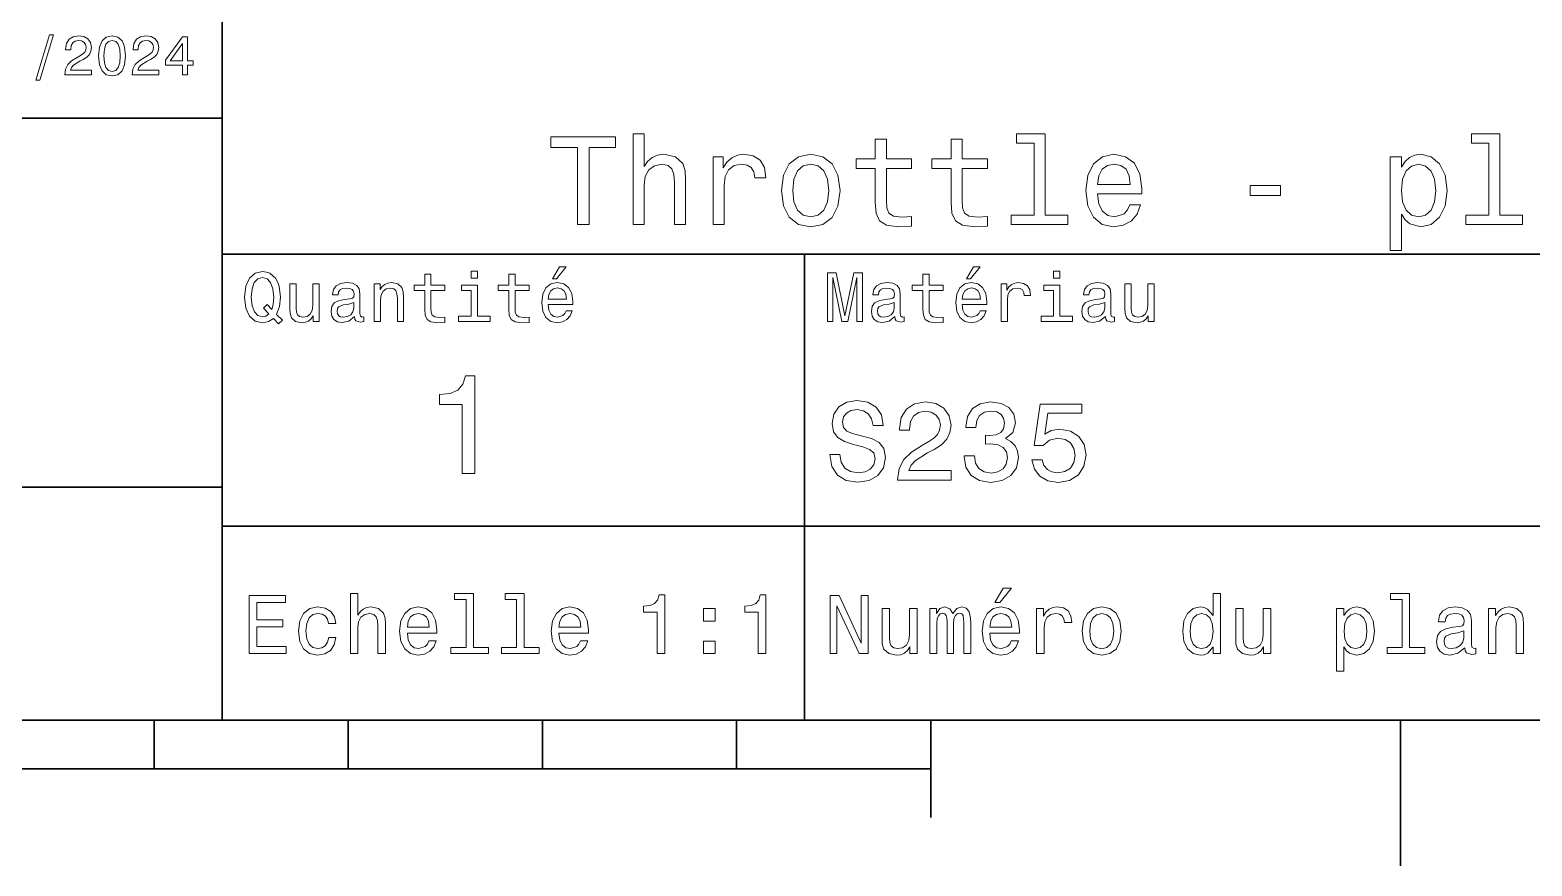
# Model space of a CAD drawing. Extents: x 0 to 297, y 0 to 210.
# Drawn here: x 152.1 to 229.5, y 2.5 to 45.5 of the extents above; entities that cross this region are included whole.
import ezdxf

# ---------------------------------------------------------------- set-up
doc = ezdxf.new("R2010")
doc.units = 0

msp = doc.modelspace()

# ---------------------------------------------------------------- linework, layer by layer
at = {"color": 7, "lineweight": 35}
for p, q in [((162, 10), (162, 70)), ((97, 41), (162, 41)), ((162, 34), (287, 34)), ((97, 22), (162, 22)), ((162, 20), (287, 20)), ((10, 10), (287, 10)), ((97, 10), (287, 10)), ((98.5, 7.5), (198.5, 7.5))]:
    msp.add_line(p, q, dxfattribs=at)
at = {"color": 7, "lineweight": 35, "ltscale": 0.35}
msp.add_line((192, 20), (192, 34), dxfattribs=at)
at = {"color": 7, "lineweight": 35, "ltscale": 0.25}
msp.add_line((192, 10), (192, 20), dxfattribs=at)
at = {"color": 7, "lineweight": 35, "ltscale": 0.0625}
for p, q in [((158.5, 10), (158.5, 7.5)), ((168.5, 10), (168.5, 7.5)), ((178.5, 10), (178.5, 7.5)), ((188.5, 10), (188.5, 7.5))]:
    msp.add_line(p, q, dxfattribs=at)
at = {"color": 7, "lineweight": 35, "ltscale": 0.125}
msp.add_line((198.5, 10), (198.5, 5), dxfattribs=at)
at = {"color": 7, "lineweight": 35, "ltscale": 0.1875}
msp.add_line((222.699997, 10), (222.699997, 2.5), dxfattribs=at)
at = {"color": 7, "lineweight": 13}
for points in [[(152.417877, 42.956772), (152.616714, 42.956772), (153.314133, 45.279541), (153.112396, 45.279541)], [(153.899139, 43.224785), (155.273773, 43.224785), (155.273773, 43.472622), (154.187317, 43.472622), (154.247849, 43.60807), (154.351593, 43.720463), (154.671478, 43.925072), (154.841507, 44.011528), (155.031708, 44.135448), (155.167145, 44.279541), (155.244965, 44.44957), (155.273773, 44.642651), (155.224792, 44.884727), (155.08934, 45.074928), (154.881851, 45.195965), (154.613831, 45.239193), (154.337173, 45.190201), (154.126801, 45.054756), (153.991364, 44.838619), (153.945251, 44.553314), (153.945251, 44.51297), (154.207504, 44.51297), (154.207504, 44.536022), (154.233429, 44.731991), (154.311249, 44.876083), (154.435165, 44.9683), (154.599426, 45), (154.766571, 44.971184), (154.890488, 44.899136), (154.971191, 44.786743), (155, 44.645535), (154.979828, 44.51297), (154.925079, 44.400578), (154.832855, 44.302593), (154.706055, 44.216141), (154.536026, 44.12392), (154.253601, 43.945248), (154.054764, 43.755043), (153.9366, 43.524498), (153.899139, 43.233429)], [(155.642654, 44.201729), (155.685883, 43.749279), (155.821335, 43.426514), (156.037476, 43.230549), (156.337173, 43.167149), (156.634003, 43.230549), (156.850143, 43.426514), (156.982712, 43.749279), (157.028824, 44.201729), (156.982712, 44.651299), (156.927963, 44.829971), (156.850143, 44.976948), (156.634003, 45.172913), (156.337173, 45.239193), (156.037476, 45.172913), (155.821335, 44.974064), (155.685883, 44.651299)], [(155.919312, 44.201729), (155.942368, 44.550434), (156.01442, 44.801155), (156.144104, 44.948128), (156.337173, 45), (156.527374, 44.948128), (156.657059, 44.801155), (156.729111, 44.550434), (156.752167, 44.201729), (156.729111, 43.850143), (156.657059, 43.599426), (156.527374, 43.45245), (156.337173, 43.403458), (156.144104, 43.45245), (156.01442, 43.599426), (155.942368, 43.850143)], [(157.368881, 43.224785), (158.743515, 43.224785), (158.743515, 43.472622), (157.657059, 43.472622), (157.71759, 43.60807), (157.821335, 43.720463), (158.14122, 43.925072), (158.311249, 44.011528), (158.50145, 44.135448), (158.636887, 44.279541), (158.714706, 44.44957), (158.743515, 44.642651), (158.694534, 44.884727), (158.559082, 45.074928), (158.351593, 45.195965), (158.083572, 45.239193), (157.806915, 45.190201), (157.596542, 45.054756), (157.461105, 44.838619), (157.414993, 44.553314), (157.414993, 44.51297), (157.677231, 44.51297), (157.677231, 44.536022), (157.703171, 44.731991), (157.780991, 44.876083), (157.904907, 44.9683), (158.069168, 45), (158.236313, 44.971184), (158.360229, 44.899136), (158.440918, 44.786743), (158.469742, 44.645535), (158.44957, 44.51297), (158.394821, 44.400578), (158.302597, 44.302593), (158.175797, 44.216141), (158.005768, 44.12392), (157.723343, 43.945248), (157.524506, 43.755043), (157.406342, 43.524498), (157.368881, 43.233429)], [(159.965424, 43.224785), (160.224792, 43.224785), (160.224792, 43.720463), (160.510086, 43.720463), (160.510086, 43.951008), (160.224792, 43.951008), (160.224792, 45.181557), (159.96254, 45.181557), (159.086456, 43.974064), (159.086456, 43.720463), (159.965424, 43.720463)], [(159.328537, 43.951008), (159.965424, 44.847263), (159.965424, 43.951008)], [(180.311966, 35.530258), (180.908508, 35.530258), (180.908508, 39.485588), (182.270172, 39.485588), (182.270172, 40.030258), (178.943817, 40.030258), (178.943817, 39.485588), (180.311966, 39.485588)], [(183.171478, 35.530258), (183.742081, 35.530258), (183.742081, 37.540344), (183.800446, 38.000721), (183.98848, 38.337894), (184.280273, 38.545387), (184.669312, 38.623199), (184.98056, 38.558357), (185.175079, 38.383286), (185.272339, 38.091499), (185.304764, 37.70245), (185.304764, 35.530258), (185.875366, 35.530258), (185.875366, 37.819164), (185.849426, 38.279537), (185.732712, 38.662102), (185.350159, 39.012245), (184.753616, 39.135445), (184.429398, 39.090057), (184.150589, 38.966858), (183.91716, 38.772331), (183.742081, 38.506485), (183.742081, 40.185879), (183.171478, 40.185879)], [(195.646988, 38.409222), (195.646988, 36.664986), (195.685883, 36.100864), (195.867447, 35.711815), (196.23056, 35.484871), (196.846558, 35.407059), (197.520905, 35.43948), (197.520905, 35.932274), (197.028107, 35.893372), (196.580704, 35.945244), (196.34079, 36.107349), (196.237045, 36.379681), (196.21759, 36.762245), (196.21759, 38.409222), (197.520905, 38.409222), (197.520905, 38.895531), (196.21759, 38.895531), (196.21759, 39.913544), (195.646988, 39.913544), (195.646988, 38.895531), (194.661392, 38.895531), (194.661392, 38.409222)], [(199.550446, 38.409222), (199.550446, 36.664986), (199.58934, 36.100864), (199.770905, 35.711815), (200.134018, 35.484871), (200.75, 35.407059), (201.424362, 35.43948), (201.424362, 35.932274), (200.931564, 35.893372), (200.484161, 35.945244), (200.244247, 36.107349), (200.140503, 36.379681), (200.121048, 36.762245), (200.121048, 38.409222), (201.424362, 38.409222), (201.424362, 38.895531), (200.121048, 38.895531), (200.121048, 39.913544), (199.550446, 39.913544), (199.550446, 38.895531), (198.56485, 38.895531), (198.56485, 38.409222)], [(203.823486, 39.706051), (203.823486, 36.010086), (202.649857, 36.010086), (202.649857, 35.530258), (205.561249, 35.530258), (205.561249, 36.010086), (204.394104, 36.010086), (204.394104, 40.185879), (202.92868, 40.185879), (202.92868, 39.706051)], [(227.244232, 39.706051), (227.244232, 36.010086), (226.070618, 36.010086), (226.070618, 35.530258), (228.981995, 35.530258), (228.981995, 36.010086), (227.81485, 36.010086), (227.81485, 40.185879), (226.349426, 40.185879), (226.349426, 39.706051)], [(187.28891, 35.530258), (187.859512, 35.530258), (187.859512, 37.520893), (187.917877, 38.000721), (188.092941, 38.344379), (188.37825, 38.551872), (188.760818, 38.623199), (189.046112, 38.577808), (189.260101, 38.448124), (189.389771, 38.227665), (189.435165, 37.929394), (190.012253, 37.929394), (189.934448, 38.454609), (189.720474, 38.830692), (189.363846, 39.057636), (188.877533, 39.135445), (188.546844, 39.083572), (188.261536, 38.953888), (188.008652, 38.733429), (187.807648, 38.435158), (187.807648, 39.012245), (187.28891, 39.012245)], [(190.809799, 37.268009), (190.913544, 36.476944), (191.211823, 35.893372), (191.685165, 35.530258), (192.320618, 35.407059), (192.94957, 35.530258), (193.422913, 35.886887), (193.721191, 36.470459), (193.831421, 37.268009), (193.721191, 38.059078), (193.422913, 38.649136), (192.94957, 39.005764), (192.320618, 39.135445), (191.685165, 39.005764), (191.211823, 38.642651), (190.913544, 38.059078)], [(207.091507, 37.105907), (209.373932, 37.105907), (209.380402, 37.371758), (209.276672, 38.117435), (208.991364, 38.675072), (208.537476, 39.012245), (207.934448, 39.135445), (207.344391, 39.005764), (206.890503, 38.642651), (206.598709, 38.052593), (206.494965, 37.274494), (206.592224, 36.476944), (206.884018, 35.893372), (207.331421, 35.530258), (207.914993, 35.407059), (208.420761, 35.491352), (208.835739, 35.711815), (209.140503, 36.061958), (209.315567, 36.528816), (208.75145, 36.528816), (208.634735, 36.269451), (208.466141, 36.074928), (207.986313, 35.919308), (207.61673, 35.990631), (207.337906, 36.217579), (207.156342, 36.587173), (207.091507, 37.086452)], [(222.744232, 38.474064), (222.744232, 39.012245), (222.173645, 39.012245), (222.173645, 34.181557), (222.744232, 34.181557), (222.744232, 36.061958), (222.945251, 35.757202), (223.172195, 35.556194), (223.742798, 35.407059), (224.287476, 35.530258), (224.715424, 35.899857), (224.994232, 36.483429), (225.097992, 37.274494), (224.994232, 38.059078), (224.715424, 38.642651), (224.287476, 39.005764), (223.742798, 39.135445), (223.431564, 39.096542), (223.16571, 38.973343), (222.938766, 38.76585)], [(191.393372, 37.274494), (191.451736, 37.858067), (191.633286, 38.279537), (191.925079, 38.538902), (192.320618, 38.629681), (192.709656, 38.538902), (193.00145, 38.286022), (193.182999, 37.858067), (193.247849, 37.274494), (193.182999, 36.684437), (193.00145, 36.256481), (192.709656, 35.997116), (192.320618, 35.912823), (191.925079, 35.997116), (191.633286, 36.256481), (191.451736, 36.684437)], [(207.091507, 37.585735), (207.162827, 38.033138), (207.337906, 38.363831), (207.60376, 38.564842), (207.953903, 38.636166), (208.297562, 38.564842), (208.563416, 38.363831), (208.72551, 38.033138), (208.783875, 37.585735)], [(223.645538, 35.919308), (223.26297, 36.003601), (222.984161, 36.262966), (222.809082, 36.684437), (222.750732, 37.274494), (222.809082, 37.858067), (222.984161, 38.279537), (223.26297, 38.532421), (223.645538, 38.623199), (223.995682, 38.532421), (224.274506, 38.273052), (224.44957, 37.851585), (224.514404, 37.274494), (224.44957, 36.690922), (224.274506, 36.262966), (223.995682, 36.003601)], [(214.956787, 37.015129), (216.52594, 37.015129), (216.52594, 37.527378), (214.956787, 37.527378)], [(179.015854, 32.728386), (179.228394, 32.728386), (179.729111, 33.340778), (179.376083, 33.340778)], [(200.341492, 32.728386), (200.554031, 32.728386), (201.054749, 33.340778), (200.701736, 33.340778)], [(164.642654, 30.685879), (164.916428, 30.401297), (165.107346, 30.592218), (164.811966, 30.894812), (164.963257, 31.305475), (165.010086, 31.780979), (164.941635, 32.339336), (164.862396, 32.56628), (164.757919, 32.753601), (164.46254, 33.009365), (164.282425, 33.074207), (164.08429, 33.099422), (163.702454, 33.009365), (163.41066, 32.757202), (163.223343, 32.342937), (163.158508, 31.780979), (163.223343, 31.219019), (163.407059, 30.804754), (163.698853, 30.54899), (164.08429, 30.462536), (164.39769, 30.520172)], [(164.41571, 30.916426), (164.260803, 30.801151), (164.08429, 30.765129), (163.850143, 30.829971), (163.666428, 31.024494), (163.543945, 31.341497), (163.504318, 31.780979), (163.543945, 32.216858), (163.662827, 32.537464), (163.846542, 32.731987), (164.08429, 32.80043), (164.318451, 32.731987), (164.502167, 32.533859), (164.621033, 32.213257), (164.664261, 31.780979), (164.631851, 31.40634), (164.5634, 31.150576), (164.329254, 31.395533), (164.13472, 31.211815)], [(168.824921, 30.78314), (168.824921, 30.772333), (168.842941, 30.649855), (168.896973, 30.5634), (169.123917, 30.494957), (169.30043, 30.523775), (169.30043, 30.768732), (169.224777, 30.757925), (169.123917, 30.804754), (169.105911, 30.948847), (169.105911, 31.950287), (169.062683, 32.206051), (168.9366, 32.386166), (168.716858, 32.494236), (168.407059, 32.533859), (168.104462, 32.490635), (167.881119, 32.368156), (167.740631, 32.177231), (167.693802, 31.925072), (167.693802, 31.903458), (167.978394, 31.903458), (168.003601, 32.054756), (168.082855, 32.162823), (168.21254, 32.227665), (168.396255, 32.25288), (168.572769, 32.234871), (168.698853, 32.180836), (168.77449, 32.087173), (168.799713, 31.957493), (168.785309, 31.806194), (168.727661, 31.730547), (168.583572, 31.694523), (168.3134, 31.665705), (168.003601, 31.600864), (167.783859, 31.48559), (167.654175, 31.305475), (167.614548, 31.038904), (167.650574, 30.801151), (167.762253, 30.62464), (167.942368, 30.512968), (168.190918, 30.473343), (168.52594, 30.54899)], [(169.844376, 30.530979), (170.161377, 30.530979), (170.161377, 31.647694), (170.193802, 31.903458), (170.298279, 32.090778), (170.460373, 32.206051), (170.676514, 32.249279), (170.849426, 32.213257), (170.957489, 32.115993), (171.011536, 31.95389), (171.029541, 31.737751), (171.029541, 30.530979), (171.346542, 30.530979), (171.346542, 31.802593), (171.332138, 32.058357), (171.267288, 32.270893), (171.054749, 32.465416), (170.723343, 32.533859), (170.539627, 32.508644), (170.38472, 32.440201), (170.251434, 32.324928), (170.146973, 32.170029), (170.146973, 32.465416), (169.844376, 32.465416)], [(172.438034, 32.130402), (172.438034, 31.161383), (172.459656, 30.847982), (172.560516, 30.631844), (172.762253, 30.505762), (173.104462, 30.462536), (173.479111, 30.480547), (173.479111, 30.754322), (173.205338, 30.732708), (172.956772, 30.761526), (172.823486, 30.851583), (172.765854, 31.002882), (172.755035, 31.215418), (172.755035, 32.130402), (173.479111, 32.130402), (173.479111, 32.400574), (172.755035, 32.400574), (172.755035, 32.966137), (172.438034, 32.966137), (172.438034, 32.400574), (171.890488, 32.400574), (171.890488, 32.130402)], [(175.161377, 33.117435), (174.82637, 33.117435), (174.82637, 32.757202), (175.161377, 32.757202)], [(176.775223, 32.130402), (176.775223, 31.161383), (176.796829, 30.847982), (176.89769, 30.631844), (177.099426, 30.505762), (177.44165, 30.462536), (177.816284, 30.480547), (177.816284, 30.754322), (177.542511, 30.732708), (177.293945, 30.761526), (177.16066, 30.851583), (177.103027, 31.002882), (177.092224, 31.215418), (177.092224, 32.130402), (177.816284, 32.130402), (177.816284, 32.400574), (177.092224, 32.400574), (177.092224, 32.966137), (176.775223, 32.966137), (176.775223, 32.400574), (176.227661, 32.400574), (176.227661, 32.130402)], [(178.796112, 31.40634), (180.064117, 31.40634), (180.067719, 31.554033), (180.010086, 31.9683), (179.851593, 32.278099), (179.599426, 32.465416), (179.264404, 32.533859), (178.9366, 32.461815), (178.684433, 32.260086), (178.522339, 31.932276), (178.464691, 31.5), (178.518738, 31.056915), (178.680832, 30.732708), (178.929398, 30.530979), (179.253601, 30.462536), (179.534576, 30.509365), (179.765137, 30.631844), (179.934433, 30.826368), (180.031708, 31.085733), (179.718292, 31.085733), (179.653458, 30.941643), (179.559799, 30.833572), (179.293228, 30.747118), (179.087891, 30.786743), (178.932999, 30.912823), (178.832138, 31.118155), (178.796112, 31.395533)], [(193.183716, 30.530979), (193.46109, 30.530979), (193.46109, 32.80043), (193.929398, 30.530979), (194.239197, 30.530979), (194.703888, 32.80043), (194.703888, 30.530979), (194.984863, 30.530979), (194.984863, 33.030979), (194.545395, 33.030979), (194.08429, 30.826368), (193.626801, 33.030979), (193.183716, 33.030979)], [(196.656342, 30.78314), (196.656342, 30.772333), (196.674347, 30.649855), (196.728394, 30.5634), (196.955338, 30.494957), (197.131851, 30.523775), (197.131851, 30.768732), (197.056198, 30.757925), (196.955338, 30.804754), (196.937317, 30.948847), (196.937317, 31.950287), (196.894089, 32.206051), (196.768005, 32.386166), (196.548264, 32.494236), (196.23848, 32.533859), (195.935883, 32.490635), (195.71254, 32.368156), (195.572052, 32.177231), (195.525223, 31.925072), (195.525223, 31.903458), (195.809799, 31.903458), (195.835022, 32.054756), (195.914261, 32.162823), (196.043945, 32.227665), (196.227661, 32.25288), (196.404175, 32.234871), (196.530258, 32.180836), (196.605911, 32.087173), (196.631119, 31.957493), (196.616714, 31.806194), (196.559082, 31.730547), (196.414978, 31.694523), (196.144806, 31.665705), (195.835022, 31.600864), (195.61528, 31.48559), (195.485596, 31.305475), (195.445969, 31.038904), (195.481995, 30.801151), (195.593658, 30.62464), (195.773773, 30.512968), (196.022339, 30.473343), (196.357346, 30.54899)], [(198.100861, 32.130402), (198.100861, 31.161383), (198.122482, 30.847982), (198.223343, 30.631844), (198.425079, 30.505762), (198.767288, 30.462536), (199.141937, 30.480547), (199.141937, 30.754322), (198.868149, 30.732708), (198.619598, 30.761526), (198.486313, 30.851583), (198.42868, 31.002882), (198.417862, 31.215418), (198.417862, 32.130402), (199.141937, 32.130402), (199.141937, 32.400574), (198.417862, 32.400574), (198.417862, 32.966137), (198.100861, 32.966137), (198.100861, 32.400574), (197.553314, 32.400574), (197.553314, 32.130402)], [(200.121765, 31.40634), (201.389771, 31.40634), (201.393372, 31.554033), (201.335739, 31.9683), (201.177231, 32.278099), (200.925079, 32.465416), (200.590057, 32.533859), (200.262253, 32.461815), (200.010086, 32.260086), (199.847977, 31.932276), (199.790344, 31.5), (199.844376, 31.056915), (200.006485, 30.732708), (200.255051, 30.530979), (200.579254, 30.462536), (200.860229, 30.509365), (201.090775, 30.631844), (201.260086, 30.826368), (201.357346, 31.085733), (201.043945, 31.085733), (200.979111, 30.941643), (200.885452, 30.833572), (200.618881, 30.747118), (200.413544, 30.786743), (200.258652, 30.912823), (200.157776, 31.118155), (200.121765, 31.395533)], [(202.131851, 30.530979), (202.448853, 30.530979), (202.448853, 31.636887), (202.481262, 31.903458), (202.578537, 32.094379), (202.73703, 32.209652), (202.94957, 32.249279), (203.108063, 32.224064), (203.226944, 32.152016), (203.298996, 32.029537), (203.324203, 31.863832), (203.644806, 31.863832), (203.601593, 32.155621), (203.482712, 32.364552), (203.284576, 32.490635), (203.014404, 32.533859), (202.830688, 32.505043), (202.672195, 32.432995), (202.531708, 32.310516), (202.420029, 32.144814), (202.420029, 32.465416), (202.131851, 32.465416)], [(205.161377, 33.117435), (204.82637, 33.117435), (204.82637, 32.757202), (205.161377, 32.757202)], [(207.499283, 30.78314), (207.499283, 30.772333), (207.517288, 30.649855), (207.57132, 30.5634), (207.798264, 30.494957), (207.974777, 30.523775), (207.974777, 30.768732), (207.899139, 30.757925), (207.798264, 30.804754), (207.780258, 30.948847), (207.780258, 31.950287), (207.73703, 32.206051), (207.610947, 32.386166), (207.391205, 32.494236), (207.081406, 32.533859), (206.778824, 32.490635), (206.555481, 32.368156), (206.414978, 32.177231), (206.368149, 31.925072), (206.368149, 31.903458), (206.65274, 31.903458), (206.677948, 32.054756), (206.757202, 32.162823), (206.886887, 32.227665), (207.070602, 32.25288), (207.247116, 32.234871), (207.373199, 32.180836), (207.448853, 32.087173), (207.47406, 31.957493), (207.459656, 31.806194), (207.402023, 31.730547), (207.257919, 31.694523), (206.987747, 31.665705), (206.677948, 31.600864), (206.458206, 31.48559), (206.328537, 31.305475), (206.28891, 31.038904), (206.324921, 30.801151), (206.4366, 30.62464), (206.616714, 30.512968), (206.86528, 30.473343), (207.200287, 30.54899)], [(166.998566, 32.465416), (166.681549, 32.465416), (166.681549, 31.348703), (166.645538, 31.089336), (166.541061, 30.902016), (166.378967, 30.786743), (166.166428, 30.750719), (165.997116, 30.779539), (165.889053, 30.865993), (165.827805, 31.013687), (165.8134, 31.222622), (165.8134, 32.465416), (165.496399, 32.465416), (165.496399, 31.193804), (165.507202, 30.93804), (165.575653, 30.725504), (165.784576, 30.530979), (166.119598, 30.462536), (166.299713, 30.487751), (166.454605, 30.552593), (166.587891, 30.664265), (166.695969, 30.826368), (166.695969, 30.530979), (166.998566, 30.530979)], [(175.150574, 30.79755), (175.150574, 32.400574), (174.336456, 32.400574), (174.336456, 32.130402), (174.833572, 32.130402), (174.833572, 30.79755), (174.185165, 30.79755), (174.185165, 30.530979), (175.806198, 30.530979), (175.806198, 30.79755)], [(178.796112, 31.672911), (178.835739, 31.921469), (178.932999, 32.105186), (179.080688, 32.216858), (179.275208, 32.256485), (179.466141, 32.216858), (179.613831, 32.105186), (179.703888, 31.921469), (179.736313, 31.672911)], [(200.121765, 31.672911), (200.161377, 31.921469), (200.258652, 32.105186), (200.406342, 32.216858), (200.600861, 32.256485), (200.791794, 32.216858), (200.939484, 32.105186), (201.029541, 31.921469), (201.061966, 31.672911)], [(205.150574, 30.79755), (205.150574, 32.400574), (204.336456, 32.400574), (204.336456, 32.130402), (204.833572, 32.130402), (204.833572, 30.79755), (204.185165, 30.79755), (204.185165, 30.530979), (205.806198, 30.530979), (205.806198, 30.79755)], [(210.010086, 32.465416), (209.693085, 32.465416), (209.693085, 31.348703), (209.657059, 31.089336), (209.552597, 30.902016), (209.390488, 30.786743), (209.177948, 30.750719), (209.008636, 30.779539), (208.900574, 30.865993), (208.83934, 31.013687), (208.824921, 31.222622), (208.824921, 32.465416), (208.507919, 32.465416), (208.507919, 31.193804), (208.518738, 30.93804), (208.587173, 30.725504), (208.796112, 30.530979), (209.131119, 30.462536), (209.311234, 30.487751), (209.466141, 30.552593), (209.599426, 30.664265), (209.707489, 30.826368), (209.707489, 30.530979), (210.010086, 30.530979)], [(168.78891, 31.208212), (168.745682, 31.020893), (168.630402, 30.876801), (168.457489, 30.78314), (168.244965, 30.750719), (168.108063, 30.768732), (168.010803, 30.826368), (167.94957, 30.927233), (167.931549, 31.067722), (167.945969, 31.193804), (168.003601, 31.283861), (168.234146, 31.384726), (168.52594, 31.427954), (168.78891, 31.514408)], [(196.620316, 31.208212), (196.577087, 31.020893), (196.461823, 30.876801), (196.28891, 30.78314), (196.07637, 30.750719), (195.939484, 30.768732), (195.842224, 30.826368), (195.780975, 30.927233), (195.76297, 31.067722), (195.777374, 31.193804), (195.835022, 31.283861), (196.065567, 31.384726), (196.357346, 31.427954), (196.620316, 31.514408)], [(207.463257, 31.208212), (207.420029, 31.020893), (207.304749, 30.876801), (207.131851, 30.78314), (206.919312, 30.750719), (206.782425, 30.768732), (206.68515, 30.826368), (206.623917, 30.927233), (206.605911, 31.067722), (206.620316, 31.193804), (206.677948, 31.283861), (206.908508, 31.384726), (207.200287, 31.427954), (207.463257, 31.514408)], [(174.370316, 22.700289), (175.025925, 22.700289), (175.025925, 27.736313), (174.536011, 27.736313), (174.406326, 27.296831), (174.146973, 27.001442), (173.750717, 26.828531), (173.203171, 26.770893), (173.203171, 26.259367), (174.370316, 26.259367)], [(193.824203, 23.680117), (193.299713, 23.680117), (193.414978, 23.069164), (193.703171, 22.619596), (194.146973, 22.348703), (194.746399, 22.250721), (195.340057, 22.342941), (195.783859, 22.596542), (196.066284, 22.994238), (196.170029, 23.518732), (196.083572, 23.991356), (195.841492, 24.296831), (195.44957, 24.49856), (194.925079, 24.648417), (194.47551, 24.757925), (194.181549, 24.884727), (194.014404, 25.069164), (193.96254, 25.357349), (194.014404, 25.616714), (194.164261, 25.812681), (194.394806, 25.945246), (194.711823, 25.991356), (195.034576, 25.933718), (195.288177, 25.778099), (195.455338, 25.518732), (195.536026, 25.167149), (196.060516, 25.167149), (196.060516, 25.178675), (195.968292, 25.720463), (195.697403, 26.12392), (195.270889, 26.377522), (194.694519, 26.463978), (194.175797, 26.377522), (193.772339, 26.135448), (193.51297, 25.760807), (193.420746, 25.276657), (193.495682, 24.844381), (193.714691, 24.550434), (194.060516, 24.354467), (194.533142, 24.204613), (195, 24.072046), (195.351578, 23.945246), (195.564835, 23.760807), (195.639771, 23.461096), (195.570602, 23.155621), (195.391937, 22.925074), (195.121033, 22.780981), (194.769455, 22.734871), (194.377518, 22.798271), (194.077805, 22.98271), (193.887604, 23.282421)], [(196.798264, 22.360231), (199.547546, 22.360231), (199.547546, 22.855909), (197.374634, 22.855909), (197.495682, 23.126802), (197.703171, 23.351585), (198.342941, 23.760807), (198.682999, 23.933718), (199.0634, 24.181557), (199.33429, 24.469742), (199.489914, 24.809799), (199.547546, 25.195967), (199.44957, 25.680117), (199.17868, 26.06052), (198.763687, 26.302595), (198.227661, 26.38905), (197.674347, 26.291067), (197.253601, 26.020174), (196.982712, 25.587896), (196.890488, 25.017292), (196.890488, 24.9366), (197.414978, 24.9366), (197.414978, 24.98271), (197.466858, 25.374641), (197.622482, 25.662825), (197.870316, 25.847263), (198.198853, 25.910664), (198.533142, 25.853027), (198.780975, 25.708935), (198.942368, 25.48415), (199, 25.201729), (198.959656, 24.9366), (198.850143, 24.711817), (198.66571, 24.51585), (198.412109, 24.342941), (198.072052, 24.158503), (197.507202, 23.801153), (197.109512, 23.42075), (196.873199, 22.959656), (196.798264, 22.377522)], [(200.221909, 23.616716), (200.221909, 23.57637), (200.314117, 23.023056), (200.585022, 22.60807), (201.01152, 22.342941), (201.57637, 22.244957), (202.175797, 22.342941), (202.625366, 22.596542), (202.913544, 23), (203.017288, 23.518732), (202.971176, 23.858791), (202.844376, 24.135448), (202.636887, 24.348703), (202.360229, 24.504324), (202.734863, 24.815563), (202.867432, 25.311239), (202.780975, 25.760807), (202.533142, 26.100864), (202.129684, 26.314121), (201.57637, 26.38905), (201.057632, 26.296831), (200.659943, 26.043228), (200.400574, 25.639771), (200.314117, 25.103746), (200.314117, 25.063402), (200.827087, 25.063402), (200.873199, 25.432278), (201.023056, 25.697407), (201.265137, 25.858791), (201.605194, 25.916428), (201.904892, 25.870317), (202.123917, 25.749281), (202.256485, 25.553314), (202.30835, 25.288185), (202.256485, 25.005764), (202.118149, 24.815563), (201.876083, 24.700289), (201.547546, 24.665707), (201.322769, 24.671471), (201.322769, 24.216139), (201.605194, 24.227667), (201.968292, 24.175793), (202.239197, 24.037464), (202.400574, 23.812681), (202.458206, 23.518732), (202.394806, 23.184439), (202.227661, 22.9366), (201.96254, 22.780981), (201.610947, 22.729107), (201.247833, 22.786745), (200.982712, 22.959656), (200.815567, 23.236313), (200.752167, 23.616716)], [(203.714691, 23.40346), (203.841492, 22.930836), (204.123917, 22.56196), (204.53891, 22.331413), (205.069168, 22.244957), (205.651291, 22.348703), (206.106628, 22.631124), (206.394806, 23.080692), (206.504318, 23.657061), (206.406342, 24.193085), (206.129684, 24.613834), (205.697403, 24.884727), (205.138336, 24.98271), (204.706055, 24.913546), (204.371765, 24.723343), (204.533142, 25.801153), (206.285309, 25.801153), (206.285309, 26.273777), (204.146973, 26.273777), (203.829971, 24.152739), (204.291061, 24.152739), (204.625366, 24.423632), (205.05188, 24.521614), (205.420746, 24.458214), (205.703171, 24.273777), (205.881851, 23.991356), (205.945251, 23.628242), (205.881851, 23.265131), (205.697403, 22.98271), (205.414978, 22.804035), (205.05188, 22.740635), (204.746399, 22.780981), (204.510086, 22.913546), (204.337173, 23.121038), (204.250717, 23.40346)], [(163.393372, 13.428675), (165.295395, 13.428675), (165.295395, 13.791787), (163.791061, 13.791787), (163.791061, 14.807637), (165.131119, 14.807637), (165.131119, 15.166427), (163.791061, 15.166427), (163.791061, 16.065563), (165.260803, 16.065563), (165.260803, 16.428675), (163.393372, 16.428675)], [(168.610947, 13.428675), (168.991348, 13.428675), (168.991348, 14.768732), (169.030258, 15.075649), (169.155624, 15.300432), (169.350143, 15.438761), (169.609512, 15.490635), (169.817001, 15.447407), (169.946686, 15.330692), (170.011536, 15.136168), (170.033142, 14.876801), (170.033142, 13.428675), (170.413544, 13.428675), (170.413544, 14.954612), (170.396255, 15.261528), (170.318451, 15.516571), (170.0634, 15.75), (169.66571, 15.832133), (169.44957, 15.801874), (169.263687, 15.719741), (169.108063, 15.590058), (168.991348, 15.412825), (168.991348, 16.532421), (168.610947, 16.532421)], [(174.572052, 16.212536), (174.572052, 13.748559), (173.789627, 13.748559), (173.789627, 13.428675), (175.730545, 13.428675), (175.730545, 13.748559), (174.952454, 13.748559), (174.952454, 16.532421), (173.97551, 16.532421), (173.97551, 16.212536)], [(177.174347, 16.212536), (177.174347, 13.748559), (176.391937, 13.748559), (176.391937, 13.428675), (178.332855, 13.428675), (178.332855, 13.748559), (177.554749, 13.748559), (177.554749, 16.532421), (176.577805, 16.532421), (176.577805, 16.212536)], [(184.416412, 13.428675), (184.809784, 13.428675), (184.809784, 16.450289), (184.515839, 16.450289), (184.438034, 16.1866), (184.28241, 16.009367), (184.044662, 15.905621), (183.716125, 15.871038), (183.716125, 15.564121), (184.416412, 15.564121)], [(189.621033, 13.428675), (190.014404, 13.428675), (190.014404, 16.450289), (189.720459, 16.450289), (189.642639, 16.1866), (189.48703, 16.009367), (189.249268, 15.905621), (188.920746, 15.871038), (188.920746, 15.564121), (189.621033, 15.564121)], [(193.315567, 13.428675), (193.674347, 13.428675), (193.674347, 15.888329), (194.824203, 13.428675), (195.286743, 13.428675), (195.286743, 16.428675), (194.92363, 16.428675), (194.92363, 13.969021), (193.786743, 16.428675), (193.315567, 16.428675)], [(201.809799, 16.065563), (202.06485, 16.065563), (202.66571, 16.800432), (202.242081, 16.800432)], [(213.048996, 13.787464), (213.048996, 13.428675), (213.429398, 13.428675), (213.429398, 16.532421), (213.053314, 16.532421), (213.053314, 15.395534), (212.763687, 15.724064), (212.586456, 15.801874), (212.383286, 15.832133), (212.015854, 15.745678), (211.730545, 15.503603), (211.544662, 15.114553), (211.479828, 14.591499), (211.544662, 14.068444), (211.730545, 13.675073), (212.015854, 13.428675), (212.383286, 13.346542), (212.586456, 13.376801), (212.768005, 13.454611)], [(222.788193, 16.212536), (222.788193, 13.748559), (222.005768, 13.748559), (222.005768, 13.428675), (223.946686, 13.428675), (223.946686, 13.748559), (223.168594, 13.748559), (223.168594, 16.532421), (222.19165, 16.532421), (222.19165, 16.212536)], [(167.48703, 14.980548), (167.863113, 14.980548), (167.785309, 15.326369), (167.599426, 15.598703), (167.309799, 15.767292), (166.933716, 15.832133), (166.518738, 15.745678), (166.203171, 15.503603), (166.004318, 15.110231), (165.935165, 14.582853), (166, 14.059798), (166.194519, 13.67075), (166.501434, 13.428675), (166.920746, 13.346542), (167.292511, 13.411384), (167.582138, 13.592939), (167.780975, 13.878242), (167.867432, 14.258646), (167.504318, 14.258646), (167.439484, 14.016571), (167.318451, 13.835014), (167.145538, 13.722623), (166.933716, 13.688041), (166.670029, 13.744237), (166.479828, 13.917148), (166.363113, 14.198127), (166.324203, 14.595821), (166.363113, 14.984871), (166.484146, 15.26585), (166.67868, 15.438761), (166.933716, 15.49928), (167.158508, 15.460375), (167.327087, 15.360951), (167.439484, 15.196686)], [(171.546112, 14.479107), (173.067719, 14.479107), (173.072052, 14.656341), (173.002884, 15.153459), (172.812683, 15.525217), (172.510086, 15.75), (172.108063, 15.832133), (171.714691, 15.745678), (171.412109, 15.503603), (171.217575, 15.110231), (171.148422, 14.591499), (171.213257, 14.059798), (171.407776, 13.67075), (171.706055, 13.428675), (172.095108, 13.346542), (172.432281, 13.402739), (172.708939, 13.549712), (172.912109, 13.783141), (173.028824, 14.09438), (172.65274, 14.09438), (172.574936, 13.92147), (172.46254, 13.791787), (172.142654, 13.688041), (171.896255, 13.735591), (171.710373, 13.886888), (171.58934, 14.133286), (171.546112, 14.466139)], [(171.546112, 14.798992), (171.593658, 15.097262), (171.710373, 15.317724), (171.887604, 15.45173), (172.121033, 15.49928), (172.350143, 15.45173), (172.527374, 15.317724), (172.635452, 15.097262), (172.674347, 14.798992)], [(179.353027, 14.479107), (180.874634, 14.479107), (180.878967, 14.656341), (180.809799, 15.153459), (180.619598, 15.525217), (180.317001, 15.75), (179.914978, 15.832133), (179.521606, 15.745678), (179.219025, 15.503603), (179.02449, 15.110231), (178.955338, 14.591499), (179.020172, 14.059798), (179.214691, 13.67075), (179.51297, 13.428675), (179.902023, 13.346542), (180.239197, 13.402739), (180.515854, 13.549712), (180.719025, 13.783141), (180.835739, 14.09438), (180.459656, 14.09438), (180.381851, 13.92147), (180.269455, 13.791787), (179.94957, 13.688041), (179.703171, 13.735591), (179.517288, 13.886888), (179.396255, 14.133286), (179.353027, 14.466139)], [(179.353027, 14.798992), (179.400574, 15.097262), (179.517288, 15.317724), (179.694519, 15.45173), (179.927948, 15.49928), (180.157059, 15.45173), (180.33429, 15.317724), (180.442368, 15.097262), (180.481262, 14.798992)], [(186.798264, 15.105908), (187.394806, 15.105908), (187.394806, 15.75), (186.798264, 15.75)], [(197.798279, 15.75), (197.417862, 15.75), (197.417862, 14.409943), (197.374634, 14.098703), (197.249283, 13.873919), (197.054749, 13.735591), (196.799713, 13.692364), (196.596542, 13.726946), (196.466858, 13.830692), (196.393372, 14.007925), (196.376083, 14.258646), (196.376083, 15.75), (195.995682, 15.75), (195.995682, 14.224064), (196.008652, 13.917148), (196.090775, 13.662104), (196.341492, 13.428675), (196.743515, 13.346542), (196.959656, 13.376801), (197.145538, 13.454611), (197.305481, 13.588617), (197.435165, 13.783141), (197.435165, 13.428675), (197.798279, 13.428675)], [(198.459656, 13.428675), (198.809799, 13.428675), (198.809799, 14.980548), (198.831406, 15.213978), (198.896255, 15.382565), (198.995682, 15.481989), (199.125366, 15.520894), (199.229111, 15.486312), (199.298279, 15.399857), (199.332855, 15.252882), (199.345825, 15.058358), (199.345825, 13.428675), (199.674347, 13.428675), (199.674347, 14.980548), (199.695969, 15.209655), (199.760803, 15.378242), (199.864548, 15.481989), (199.994232, 15.520894), (200.097977, 15.486312), (200.167145, 15.399857), (200.210373, 15.058358), (200.210373, 13.428675), (200.560516, 13.428675), (200.560516, 15.032421), (200.53891, 15.365274), (200.469742, 15.620317), (200.331406, 15.775937), (200.106628, 15.832133), (199.842941, 15.745678), (199.639771, 15.494957), (199.479828, 15.741355), (199.211823, 15.832133), (198.965424, 15.745678), (198.796829, 15.503603), (198.796829, 15.75), (198.459656, 15.75)], [(201.546112, 14.479107), (203.067719, 14.479107), (203.072052, 14.656341), (203.002884, 15.153459), (202.812683, 15.525217), (202.510086, 15.75), (202.108063, 15.832133), (201.714691, 15.745678), (201.412109, 15.503603), (201.217575, 15.110231), (201.148422, 14.591499), (201.213257, 14.059798), (201.407776, 13.67075), (201.706055, 13.428675), (202.095108, 13.346542), (202.432281, 13.402739), (202.708939, 13.549712), (202.912109, 13.783141), (203.028824, 14.09438), (202.65274, 14.09438), (202.574936, 13.92147), (202.46254, 13.791787), (202.142654, 13.688041), (201.896255, 13.735591), (201.710373, 13.886888), (201.58934, 14.133286), (201.546112, 14.466139)], [(201.546112, 14.798992), (201.593658, 15.097262), (201.710373, 15.317724), (201.887604, 15.45173), (202.121033, 15.49928), (202.350143, 15.45173), (202.527374, 15.317724), (202.635452, 15.097262), (202.674347, 14.798992)], [(203.958221, 13.428675), (204.338623, 13.428675), (204.338623, 14.755764), (204.377518, 15.075649), (204.494232, 15.304755), (204.684433, 15.443084), (204.939484, 15.490635), (205.129684, 15.460375), (205.272339, 15.373919), (205.358795, 15.226946), (205.389053, 15.028098), (205.773773, 15.028098), (205.721909, 15.378242), (205.579254, 15.628963), (205.341492, 15.78026), (205.017288, 15.832133), (204.796829, 15.797551), (204.606628, 15.711096), (204.438034, 15.564121), (204.304031, 15.365274), (204.304031, 15.75), (203.958221, 15.75)], [(206.305481, 14.587176), (206.374634, 14.059798), (206.573486, 13.67075), (206.889053, 13.428675), (207.312683, 13.346542), (207.731995, 13.428675), (208.047546, 13.666427), (208.246399, 14.055476), (208.319885, 14.587176), (208.246399, 15.114553), (208.047546, 15.507925), (207.731995, 15.745678), (207.312683, 15.832133), (206.889053, 15.745678), (206.573486, 15.503603), (206.374634, 15.114553)], [(206.694519, 14.591499), (206.733429, 14.980548), (206.854462, 15.261528), (207.048996, 15.434439), (207.312683, 15.494957), (207.572052, 15.434439), (207.766571, 15.26585), (207.887604, 14.980548), (207.930832, 14.591499), (207.887604, 14.198127), (207.766571, 13.912825), (207.572052, 13.739914), (207.312683, 13.683718), (207.048996, 13.739914), (206.854462, 13.912825), (206.733429, 14.198127)], [(212.44812, 15.490635), (212.698853, 15.430116), (212.889053, 15.261528), (213.001434, 14.980548), (213.044678, 14.591499), (213.001434, 14.198127), (212.889053, 13.917148), (212.698853, 13.744237), (212.44812, 13.688041), (212.210373, 13.744237), (212.028824, 13.917148), (211.907776, 14.20245), (211.868881, 14.591499), (211.907776, 14.976225), (212.028824, 15.257205), (212.210373, 15.430116)], [(216.014404, 15.75), (215.634003, 15.75), (215.634003, 14.409943), (215.590775, 14.098703), (215.465424, 13.873919), (215.270889, 13.735591), (215.015854, 13.692364), (214.812683, 13.726946), (214.682999, 13.830692), (214.609512, 14.007925), (214.592224, 14.258646), (214.592224, 15.75), (214.211823, 15.75), (214.211823, 14.224064), (214.224792, 13.917148), (214.306915, 13.662104), (214.557632, 13.428675), (214.959656, 13.346542), (215.175797, 13.376801), (215.361679, 13.454611), (215.521622, 13.588617), (215.651306, 13.783141), (215.651306, 13.428675), (216.014404, 13.428675)], [(219.788193, 15.391211), (219.788193, 15.75), (219.407776, 15.75), (219.407776, 12.529539), (219.788193, 12.529539), (219.788193, 13.783141), (219.922195, 13.579971), (220.073486, 13.445966), (220.453888, 13.346542), (220.817001, 13.428675), (221.10231, 13.675073), (221.288193, 14.064121), (221.357346, 14.591499), (221.288193, 15.114553), (221.10231, 15.503603), (220.817001, 15.745678), (220.453888, 15.832133), (220.246399, 15.806196), (220.069168, 15.724064), (219.917877, 15.585735)], [(220.389053, 13.688041), (220.134003, 13.744237), (219.948135, 13.917148), (219.831421, 14.198127), (219.792511, 14.591499), (219.831421, 14.980548), (219.948135, 15.261528), (220.134003, 15.430116), (220.389053, 15.490635), (220.622482, 15.430116), (220.808365, 15.257205), (220.925079, 14.976225), (220.968307, 14.591499), (220.925079, 14.20245), (220.808365, 13.917148), (220.622482, 13.744237)], [(226.01297, 13.731268), (226.01297, 13.7183), (226.034592, 13.571326), (226.099426, 13.46758), (226.371765, 13.385448), (226.583588, 13.42003), (226.583588, 13.713977), (226.492798, 13.701009), (226.371765, 13.757205), (226.350159, 13.930116), (226.350159, 15.131845), (226.298279, 15.438761), (226.146973, 15.6549), (225.883286, 15.784582), (225.511536, 15.832133), (225.148422, 15.78026), (224.880402, 15.633286), (224.711823, 15.404179), (224.655624, 15.101585), (224.655624, 15.075649), (224.997131, 15.075649), (225.027374, 15.257205), (225.122482, 15.386889), (225.278107, 15.464698), (225.498566, 15.494957), (225.710388, 15.473343), (225.861679, 15.408502), (225.952454, 15.29611), (225.982712, 15.140491), (225.965424, 14.958934), (225.896255, 14.868156), (225.723343, 14.824928), (225.399139, 14.790346), (225.027374, 14.712537), (224.763687, 14.574208), (224.608078, 14.358069), (224.560516, 14.038185), (224.60376, 13.752882), (224.737762, 13.541066), (224.953888, 13.407061), (225.252167, 13.35951), (225.654175, 13.450289)], [(227.236313, 13.428675), (227.616714, 13.428675), (227.616714, 14.768732), (227.655624, 15.075649), (227.780975, 15.300432), (227.97551, 15.438761), (228.234879, 15.490635), (228.442368, 15.447407), (228.572052, 15.330692), (228.636887, 15.136168), (228.658508, 14.876801), (228.658508, 13.428675), (229.03891, 13.428675), (229.03891, 14.954612), (229.021622, 15.261528), (228.943817, 15.516571), (228.688766, 15.75), (228.291077, 15.832133), (228.070618, 15.801874), (227.884735, 15.719741), (227.724792, 15.581412), (227.599426, 15.395534), (227.599426, 15.75), (227.236313, 15.75)], [(186.798264, 13.428675), (187.394806, 13.428675), (187.394806, 14.072767), (186.798264, 14.072767)], [(225.969742, 14.241355), (225.917877, 14.016571), (225.779541, 13.84366), (225.572052, 13.731268), (225.317017, 13.692364), (225.15274, 13.713977), (225.036026, 13.783141), (224.96254, 13.904179), (224.940933, 14.072767), (224.958221, 14.224064), (225.027374, 14.332133), (225.304047, 14.453171), (225.654175, 14.505044), (225.969742, 14.60879)]]:
    msp.add_lwpolyline(points, close=True, dxfattribs=at)

doc.saveas('drawing.dxf')
